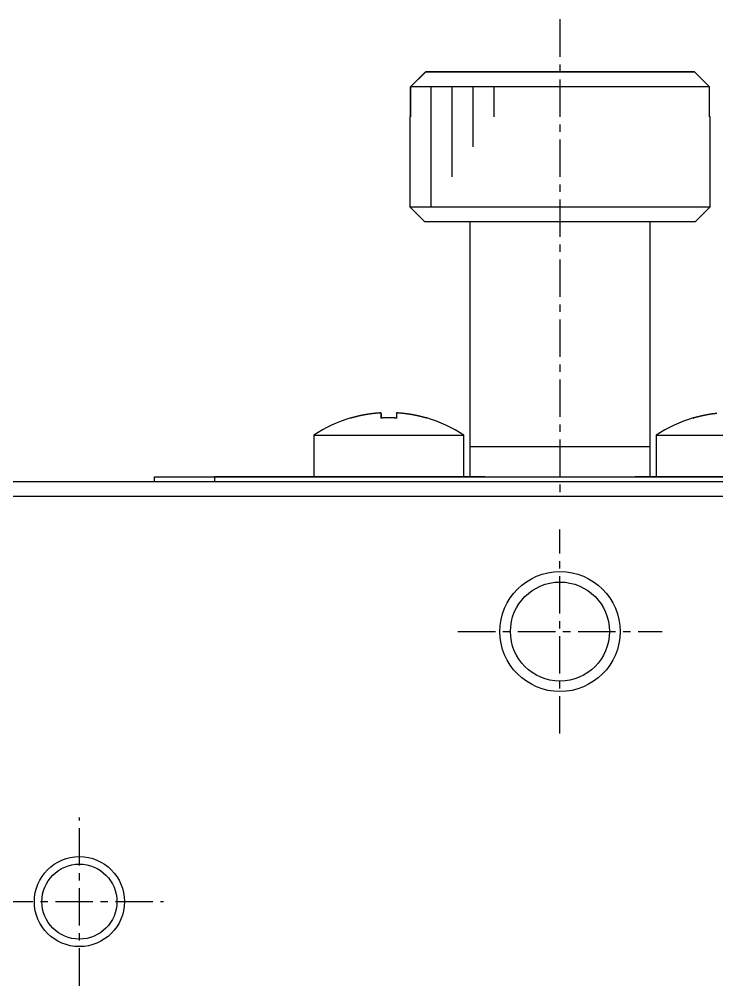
# Model space of a CAD drawing. Extents: x 60 to 297, y 47 to 311.
# Drawn here: x 92.02 to 115.24, y 270.39 to 302.59 of the extents above; entities that cross this region are included whole.
import ezdxf

# ---------------------------------------------------------------- set-up
doc = ezdxf.new("R2010")
doc.units = 0
doc.linetypes.add('CENTER', pattern=[2, 1.25, -0.25, 0.25, -0.25])
doc.layers.get('0').update_dxf_attribs({"linetype": 'CONTINUOUS'})
doc.layers.add('CENTER', color=1, linetype='CENTER')

msp = doc.modelspace()

# ---------------------------------------------------------------- linework, layer by layer
at = {"color": 7, "linetype": 'CONTINUOUS'}
for p, q in [((105.55, 300.837), (105.047, 300.337)), ((105.048, 300.337), (105.551, 300.837)), ((105.55, 300.837), (105.551, 300.837)), ((114.495, 300.837), (105.551, 300.837)), ((105.551, 300.837), (114.495, 300.837)), ((114.495, 300.837), (114.998, 300.337)), ((105.047, 299.337), (105.047, 300.337)), ((114.998, 300.337), (105.048, 300.337)), ((105.048, 300.337), (105.048, 299.337)), ((114.998, 299.337), (114.998, 300.337)), ((105.048, 299.337), (105.022, 299.337)), ((105.047, 299.337), (105.022, 299.337)), ((105.022, 299.337), (105.022, 296.337)), ((105.048, 299.337), (105.047, 299.337)), ((115.022, 299.337), (114.997, 299.337)), ((115.022, 299.337), (114.998, 299.337)), ((115.022, 296.337), (115.022, 299.337)), ((105.022, 296.337), (115.022, 296.337)), ((105.022, 296.337), (105.522, 295.837)), ((114.522, 295.837), (115.022, 296.337)), ((114.522, 295.837), (105.522, 295.837)), ((107.022, 295.837), (107.022, 288.337)), ((113.022, 288.337), (113.022, 295.837)), ((104.061, 289.472), (104.061, 289.3)), ((104.064, 289.472), (104.064, 289.3)), ((104.584, 289.472), (104.584, 289.472)), ((101.822, 288.729), (106.822, 288.729)), ((101.822, 288.729), (101.822, 287.337)), ((106.822, 287.337), (106.822, 288.729)), ((113.222, 288.729), (118.222, 288.729)), ((113.222, 288.729), (113.222, 287.337)), ((113.022, 288.337), (107.022, 288.337)), ((113.022, 288.337), (107.022, 288.337)), ((107.022, 288.337), (107.022, 287.337)), ((113.022, 287.337), (113.022, 288.337)), ((96.522, 287.187), (96.522, 287.337)), ((96.522, 287.337), (98.522, 287.337)), ((96.522, 287.337), (96.722, 287.337)), ((97.049, 287.337), (98.522, 287.337)), ((98.522, 287.337), (121.522, 287.337)), ((101.822, 287.337), (98.522, 287.337)), ((101.172, 287.337), (99.522, 287.337)), ((101.172, 287.337), (99.522, 287.337)), ((101.172, 287.337), (107.022, 287.337)), ((107.517, 287.337), (101.172, 287.337)), ((107.022, 287.337), (106.822, 287.337)), ((118.872, 287.337), (112.528, 287.337)), ((113.022, 287.337), (118.872, 287.337)), ((113.222, 287.337), (113.022, 287.337)), ((81.022, 287.187), (103.022, 287.187)), ((103.022, 287.187), (105.622, 287.187)), ((105.622, 287.187), (139.022, 287.187)), ((139.522, 286.687), (80.522, 286.687))]:
    msp.add_line(p, q, dxfattribs=at)
at = {"color": 3, "linetype": 'CONTINUOUS'}
for p, q in [((105.722, 300.337), (105.722, 296.337)), ((106.422, 300.337), (106.422, 297.337)), ((107.122, 300.337), (107.122, 298.337)), ((107.822, 300.337), (107.822, 299.336))]:
    msp.add_line(p, q, dxfattribs=at)
at = {"color": 9, "linetype": 'CONTINUOUS'}
msp.add_line((98.522, 287.337), (98.522, 287.187), dxfattribs=at)
at = {"color": 7, "linetype": 'CONTINUOUS'}
for points in [[(103.06, 289.307, 0), (103.06, 289.307, 0), (103.06, 289.307, 0), (103.06, 289.307, 0), (103.06, 289.307, 0), (103.06, 289.307, 0), (103.06, 289.307, 0), (103.06, 289.307, 0), (103.06, 289.307, 0), (103.06, 289.307, 0), (103.06, 289.307, 0), (103.06, 289.307, 0), (103.06, 289.307, 0), (103.06, 289.306, 0), (103.06, 289.306, 0), (103.06, 289.306, 0), (103.06, 289.306, 0), (103.06, 289.306, 0), (103.06, 289.306, 0), (103.06, 289.306, 0), (103.06, 289.306, 0), (103.06, 289.306, 0), (103.06, 289.306, 0), (103.06, 289.306, 0), (103.06, 289.306, 0), (103.06, 289.306, 0), (103.06, 289.306, 0), (103.06, 289.306, 0), (103.06, 289.306, 0), (103.06, 289.306, 0), (103.06, 289.306, 0), (103.06, 289.306, 0), (103.06, 289.306, 0), (103.06, 289.306, 0), (103.06, 289.306, 0), (103.06, 289.306, 0), (103.06, 289.306, 0), (103.06, 289.306, 0), (103.06, 289.306, 0), (103.06, 289.306, 0), (103.06, 289.306, 0), (103.06, 289.306, 0), (103.06, 289.306, 0), (103.06, 289.306, 0), (103.06, 289.306, 0), (103.06, 289.306, 0), (103.06, 289.306, 0), (103.06, 289.306, 0), (103.06, 289.306, 0), (103.06, 289.306, 0), (103.06, 289.305, 0), (103.06, 289.305, 0), (103.06, 289.305, 0), (103.06, 289.305, 0), (103.06, 289.305, 0), (103.06, 289.305, 0), (103.06, 289.305, 0), (103.06, 289.305, 0), (103.06, 289.305, 0), (103.06, 289.305, 0), (103.06, 289.305, 0), (103.06, 289.305, 0), (103.06, 289.305, 0), (103.06, 289.305, 0), (103.06, 289.305, 0), (103.06, 289.305, 0), (103.06, 289.305, 0), (103.06, 289.305, 0), (103.06, 289.305, 0), (103.06, 289.305, 0), (103.06, 289.304, 0), (103.06, 289.304, 0), (103.06, 289.304, 0), (103.061, 289.304, 0), (103.061, 289.304, 0), (103.061, 289.304, 0), (103.061, 289.304, 0), (103.061, 289.304, 0), (103.061, 289.304, 0), (103.061, 289.304, 0), (103.061, 289.304, 0), (103.061, 289.304, 0), (103.061, 289.304, 0), (103.061, 289.304, 0), (103.061, 289.304, 0), (103.061, 289.303, 0), (103.061, 289.303, 0), (103.061, 289.303, 0), (103.061, 289.303, 0), (103.061, 289.303, 0), (103.061, 289.303, 0), (103.061, 289.303, 0), (103.061, 289.303, 0), (103.061, 289.303, 0), (103.061, 289.303, 0), (103.061, 289.303, 0), (103.061, 289.303, 0), (103.061, 289.303, 0), (103.061, 289.303, 0), (103.061, 289.302, 0), (103.061, 289.302, 0), (103.061, 289.302, 0), (103.061, 289.302, 0), (103.061, 289.302, 0), (103.061, 289.302, 0), (103.061, 289.302, 0), (103.061, 289.302, 0), (103.061, 289.302, 0), (103.061, 289.302, 0), (103.061, 289.302, 0), (103.061, 289.301, 0), (103.061, 289.301, 0), (103.061, 289.301, 0), (103.061, 289.301, 0), (103.062, 289.301, 0), (103.062, 289.301, 0), (103.062, 289.301, 0), (103.062, 289.301, 0), (103.062, 289.301, 0), (103.062, 289.301, 0), (103.062, 289.301, 0), (103.062, 289.3, 0), (103.062, 289.3, 0), (103.062, 289.3, 0), (103.062, 289.3, 0), (103.062, 289.3, 0), (103.062, 289.3, 0), (103.062, 289.3, 0), (103.062, 289.3, 0)], [(103.065, 289.3, 0), (103.065, 289.3, 0), (103.065, 289.3, 0), (103.065, 289.3, 0), (103.065, 289.3, 0), (103.065, 289.3, 0), (103.065, 289.3, 0), (103.065, 289.301, 0), (103.065, 289.301, 0), (103.065, 289.301, 0), (103.065, 289.301, 0), (103.065, 289.301, 0), (103.065, 289.301, 0), (103.065, 289.301, 0), (103.064, 289.301, 0), (103.064, 289.301, 0), (103.064, 289.301, 0), (103.064, 289.302, 0), (103.064, 289.302, 0), (103.064, 289.302, 0), (103.064, 289.302, 0), (103.064, 289.302, 0), (103.064, 289.302, 0), (103.064, 289.302, 0), (103.064, 289.302, 0), (103.064, 289.302, 0), (103.064, 289.302, 0), (103.064, 289.302, 0), (103.064, 289.302, 0), (103.064, 289.303, 0), (103.064, 289.303, 0), (103.063, 289.303, 0), (103.063, 289.303, 0), (103.063, 289.303, 0), (103.063, 289.303, 0), (103.063, 289.303, 0), (103.063, 289.303, 0), (103.063, 289.303, 0), (103.063, 289.303, 0), (103.063, 289.303, 0), (103.063, 289.303, 0), (103.063, 289.304, 0), (103.063, 289.304, 0), (103.063, 289.304, 0), (103.063, 289.304, 0), (103.063, 289.304, 0), (103.063, 289.304, 0), (103.063, 289.304, 0), (103.063, 289.304, 0), (103.063, 289.304, 0), (103.063, 289.304, 0), (103.062, 289.304, 0), (103.062, 289.304, 0), (103.062, 289.304, 0), (103.062, 289.304, 0), (103.062, 289.304, 0), (103.062, 289.305, 0), (103.062, 289.305, 0), (103.062, 289.305, 0), (103.062, 289.305, 0), (103.062, 289.305, 0), (103.062, 289.305, 0), (103.062, 289.305, 0), (103.062, 289.305, 0), (103.062, 289.305, 0), (103.062, 289.305, 0), (103.062, 289.305, 0), (103.062, 289.305, 0), (103.062, 289.305, 0), (103.062, 289.305, 0), (103.062, 289.305, 0), (103.062, 289.305, 0), (103.062, 289.305, 0), (103.062, 289.305, 0), (103.062, 289.305, 0), (103.062, 289.306, 0), (103.062, 289.306, 0), (103.061, 289.306, 0), (103.061, 289.306, 0), (103.061, 289.306, 0), (103.061, 289.306, 0), (103.061, 289.306, 0), (103.061, 289.306, 0), (103.061, 289.306, 0), (103.061, 289.306, 0), (103.061, 289.306, 0), (103.061, 289.306, 0), (103.061, 289.306, 0), (103.061, 289.306, 0), (103.061, 289.306, 0), (103.061, 289.306, 0), (103.061, 289.306, 0), (103.061, 289.306, 0), (103.061, 289.306, 0), (103.061, 289.306, 0), (103.061, 289.306, 0), (103.061, 289.306, 0), (103.061, 289.306, 0), (103.061, 289.306, 0), (103.061, 289.306, 0), (103.061, 289.306, 0), (103.061, 289.306, 0), (103.061, 289.306, 0), (103.061, 289.306, 0), (103.061, 289.306, 0), (103.061, 289.306, 0), (103.061, 289.306, 0), (103.061, 289.306, 0), (103.061, 289.306, 0), (103.061, 289.307, 0), (103.061, 289.307, 0), (103.061, 289.307, 0), (103.061, 289.307, 0), (103.061, 289.307, 0), (103.061, 289.307, 0), (103.06, 289.307, 0), (103.06, 289.307, 0), (103.06, 289.307, 0), (103.06, 289.307, 0), (103.06, 289.307, 0), (103.06, 289.307, 0), (103.06, 289.307, 0), (103.06, 289.307, 0), (103.06, 289.307, 0), (103.06, 289.307, 0), (103.06, 289.307, 0), (103.06, 289.307, 0), (103.06, 289.307, 0), (103.06, 289.307, 0)], [(104.061, 289.472, 0), (104.053, 289.472, 0), (104.045, 289.471, 0), (104.037, 289.471, 0), (104.029, 289.47, 0), (104.021, 289.47, 0), (104.013, 289.469, 0), (104.005, 289.469, 0), (103.997, 289.468, 0), (103.989, 289.467, 0), (103.981, 289.467, 0), (103.974, 289.466, 0), (103.966, 289.466, 0), (103.958, 289.465, 0), (103.95, 289.464, 0), (103.942, 289.464, 0), (103.934, 289.463, 0), (103.926, 289.462, 0), (103.918, 289.462, 0), (103.91, 289.461, 0), (103.902, 289.46, 0), (103.894, 289.459, 0), (103.887, 289.459, 0), (103.879, 289.458, 0), (103.871, 289.457, 0), (103.863, 289.456, 0), (103.855, 289.455, 0), (103.847, 289.455, 0), (103.839, 289.454, 0), (103.831, 289.453, 0), (103.823, 289.452, 0), (103.816, 289.451, 0), (103.808, 289.45, 0), (103.8, 289.449, 0), (103.792, 289.448, 0), (103.784, 289.448, 0), (103.776, 289.447, 0), (103.768, 289.446, 0), (103.76, 289.445, 0), (103.753, 289.444, 0), (103.745, 289.443, 0), (103.737, 289.442, 0), (103.729, 289.441, 0), (103.721, 289.439, 0), (103.713, 289.438, 0), (103.705, 289.437, 0), (103.698, 289.436, 0), (103.69, 289.435, 0), (103.682, 289.434, 0), (103.674, 289.433, 0), (103.666, 289.432, 0), (103.658, 289.431, 0), (103.65, 289.429, 0), (103.643, 289.428, 0), (103.635, 289.427, 0), (103.627, 289.426, 0), (103.619, 289.425, 0), (103.611, 289.423, 0), (103.603, 289.422, 0), (103.596, 289.421, 0), (103.588, 289.419, 0), (103.58, 289.418, 0), (103.572, 289.417, 0), (103.564, 289.416, 0), (103.556, 289.414, 0), (103.549, 289.413, 0), (103.541, 289.411, 0), (103.533, 289.41, 0), (103.525, 289.409, 0), (103.517, 289.407, 0), (103.51, 289.406, 0), (103.502, 289.404, 0), (103.494, 289.403, 0), (103.486, 289.401, 0), (103.478, 289.4, 0), (103.471, 289.399, 0), (103.463, 289.397, 0), (103.455, 289.395, 0), (103.447, 289.394, 0), (103.439, 289.392, 0), (103.432, 289.391, 0), (103.424, 289.389, 0), (103.416, 289.388, 0), (103.408, 289.386, 0), (103.401, 289.384, 0), (103.393, 289.383, 0), (103.385, 289.381, 0), (103.377, 289.38, 0), (103.37, 289.378, 0), (103.362, 289.376, 0), (103.354, 289.374, 0), (103.346, 289.373, 0), (103.339, 289.371, 0), (103.331, 289.369, 0), (103.323, 289.368, 0), (103.315, 289.366, 0), (103.308, 289.364, 0), (103.3, 289.362, 0), (103.292, 289.36, 0), (103.284, 289.359, 0), (103.277, 289.357, 0), (103.269, 289.355, 0), (103.261, 289.353, 0), (103.254, 289.351, 0), (103.246, 289.349, 0), (103.238, 289.347, 0), (103.23, 289.345, 0), (103.223, 289.343, 0), (103.215, 289.342, 0), (103.207, 289.34, 0), (103.2, 289.338, 0), (103.192, 289.336, 0), (103.184, 289.334, 0), (103.177, 289.332, 0), (103.169, 289.33, 0), (103.161, 289.328, 0), (103.154, 289.325, 0), (103.146, 289.323, 0), (103.138, 289.321, 0), (103.131, 289.319, 0), (103.123, 289.317, 0), (103.115, 289.315, 0), (103.108, 289.313, 0), (103.1, 289.311, 0), (103.093, 289.309, 0), (103.085, 289.306, 0), (103.077, 289.304, 0), (103.07, 289.302, 0), (103.062, 289.3, 0)], [(104.061, 289.472, 0), (104.061, 289.472, 0), (104.06, 289.471, 0), (104.06, 289.471, 0), (104.06, 289.47, 0), (104.06, 289.47, 0), (104.06, 289.469, 0), (104.06, 289.469, 0), (104.06, 289.468, 0), (104.06, 289.467, 0), (104.06, 289.467, 0), (104.06, 289.466, 0), (104.06, 289.466, 0), (104.06, 289.465, 0), (104.06, 289.464, 0), (104.06, 289.464, 0), (104.06, 289.463, 0), (104.06, 289.462, 0), (104.06, 289.462, 0), (104.06, 289.461, 0), (104.06, 289.46, 0), (104.06, 289.459, 0), (104.059, 289.459, 0), (104.059, 289.458, 0), (104.059, 289.457, 0), (104.059, 289.456, 0), (104.059, 289.455, 0), (104.059, 289.455, 0), (104.059, 289.454, 0), (104.059, 289.453, 0), (104.059, 289.452, 0), (104.059, 289.451, 0), (104.059, 289.45, 0), (104.059, 289.449, 0), (104.059, 289.448, 0), (104.059, 289.448, 0), (104.059, 289.447, 0), (104.059, 289.446, 0), (104.059, 289.445, 0), (104.059, 289.444, 0), (104.059, 289.443, 0), (104.059, 289.442, 0), (104.058, 289.441, 0), (104.058, 289.439, 0), (104.058, 289.438, 0), (104.058, 289.437, 0), (104.058, 289.436, 0), (104.058, 289.435, 0), (104.058, 289.434, 0), (104.058, 289.433, 0), (104.058, 289.432, 0), (104.058, 289.431, 0), (104.058, 289.429, 0), (104.058, 289.428, 0), (104.058, 289.427, 0), (104.058, 289.426, 0), (104.058, 289.425, 0), (104.058, 289.423, 0), (104.058, 289.422, 0), (104.058, 289.421, 0), (104.058, 289.419, 0), (104.057, 289.418, 0), (104.057, 289.417, 0), (104.057, 289.416, 0), (104.057, 289.414, 0), (104.057, 289.413, 0), (104.057, 289.411, 0), (104.057, 289.41, 0), (104.057, 289.409, 0), (104.057, 289.407, 0), (104.057, 289.406, 0), (104.057, 289.404, 0), (104.057, 289.403, 0), (104.057, 289.401, 0), (104.057, 289.4, 0), (104.057, 289.399, 0), (104.057, 289.397, 0), (104.057, 289.395, 0), (104.057, 289.394, 0), (104.057, 289.392, 0), (104.057, 289.391, 0), (104.056, 289.389, 0), (104.056, 289.388, 0), (104.056, 289.386, 0), (104.056, 289.384, 0), (104.056, 289.383, 0), (104.056, 289.381, 0), (104.056, 289.38, 0), (104.056, 289.378, 0), (104.056, 289.376, 0), (104.056, 289.374, 0), (104.056, 289.373, 0), (104.056, 289.371, 0), (104.056, 289.369, 0), (104.056, 289.368, 0), (104.056, 289.366, 0), (104.056, 289.364, 0), (104.056, 289.362, 0), (104.056, 289.36, 0), (104.056, 289.359, 0), (104.056, 289.357, 0), (104.055, 289.355, 0), (104.055, 289.353, 0), (104.055, 289.351, 0), (104.055, 289.349, 0), (104.055, 289.347, 0), (104.055, 289.345, 0), (104.055, 289.343, 0), (104.055, 289.342, 0), (104.055, 289.34, 0), (104.055, 289.338, 0), (104.055, 289.336, 0), (104.055, 289.334, 0), (104.055, 289.332, 0), (104.055, 289.33, 0), (104.055, 289.328, 0), (104.055, 289.325, 0), (104.055, 289.323, 0), (104.055, 289.321, 0), (104.055, 289.319, 0), (104.055, 289.317, 0), (104.055, 289.315, 0), (104.054, 289.313, 0), (104.054, 289.311, 0), (104.054, 289.309, 0), (104.054, 289.306, 0), (104.054, 289.304, 0), (104.054, 289.302, 0), (104.054, 289.3, 0)], [(104.574, 289.3, 0), (104.57, 289.3, 0), (104.566, 289.3, 0), (104.562, 289.3, 0), (104.558, 289.301, 0), (104.554, 289.301, 0), (104.55, 289.301, 0), (104.546, 289.301, 0), (104.542, 289.301, 0), (104.538, 289.302, 0), (104.534, 289.302, 0), (104.529, 289.302, 0), (104.525, 289.302, 0), (104.521, 289.302, 0), (104.517, 289.302, 0), (104.513, 289.303, 0), (104.509, 289.303, 0), (104.505, 289.303, 0), (104.501, 289.303, 0), (104.497, 289.303, 0), (104.493, 289.303, 0), (104.489, 289.304, 0), (104.485, 289.304, 0), (104.481, 289.304, 0), (104.477, 289.304, 0), (104.473, 289.304, 0), (104.469, 289.304, 0), (104.465, 289.304, 0), (104.46, 289.304, 0), (104.456, 289.305, 0), (104.452, 289.305, 0), (104.448, 289.305, 0), (104.444, 289.305, 0), (104.44, 289.305, 0), (104.436, 289.305, 0), (104.432, 289.305, 0), (104.428, 289.305, 0), (104.424, 289.305, 0), (104.42, 289.305, 0), (104.416, 289.306, 0), (104.412, 289.306, 0), (104.408, 289.306, 0), (104.404, 289.306, 0), (104.399, 289.306, 0), (104.395, 289.306, 0), (104.391, 289.306, 0), (104.387, 289.306, 0), (104.383, 289.306, 0), (104.379, 289.306, 0), (104.375, 289.306, 0), (104.371, 289.306, 0), (104.367, 289.306, 0), (104.363, 289.306, 0), (104.359, 289.306, 0), (104.355, 289.306, 0), (104.351, 289.306, 0), (104.347, 289.306, 0), (104.343, 289.307, 0), (104.339, 289.307, 0), (104.334, 289.307, 0), (104.33, 289.307, 0), (104.326, 289.307, 0), (104.322, 289.307, 0), (104.318, 289.307, 0), (104.314, 289.307, 0), (104.31, 289.307, 0), (104.306, 289.307, 0), (104.302, 289.307, 0), (104.298, 289.307, 0), (104.294, 289.307, 0), (104.29, 289.307, 0), (104.286, 289.307, 0), (104.282, 289.306, 0), (104.278, 289.306, 0), (104.273, 289.306, 0), (104.269, 289.306, 0), (104.265, 289.306, 0), (104.261, 289.306, 0), (104.257, 289.306, 0), (104.253, 289.306, 0), (104.249, 289.306, 0), (104.245, 289.306, 0), (104.241, 289.306, 0), (104.237, 289.306, 0), (104.233, 289.306, 0), (104.229, 289.306, 0), (104.225, 289.306, 0), (104.221, 289.306, 0), (104.217, 289.306, 0), (104.213, 289.306, 0), (104.208, 289.305, 0), (104.204, 289.305, 0), (104.2, 289.305, 0), (104.196, 289.305, 0), (104.192, 289.305, 0), (104.188, 289.305, 0), (104.184, 289.305, 0), (104.18, 289.305, 0), (104.176, 289.305, 0), (104.172, 289.305, 0), (104.168, 289.304, 0), (104.164, 289.304, 0), (104.16, 289.304, 0), (104.156, 289.304, 0), (104.152, 289.304, 0), (104.148, 289.304, 0), (104.143, 289.304, 0), (104.139, 289.304, 0), (104.135, 289.303, 0), (104.131, 289.303, 0), (104.127, 289.303, 0), (104.123, 289.303, 0), (104.119, 289.303, 0), (104.115, 289.303, 0), (104.111, 289.302, 0), (104.107, 289.302, 0), (104.103, 289.302, 0), (104.099, 289.302, 0), (104.095, 289.302, 0), (104.091, 289.302, 0), (104.087, 289.301, 0), (104.083, 289.301, 0), (104.079, 289.301, 0), (104.074, 289.301, 0), (104.07, 289.301, 0), (104.066, 289.3, 0), (104.062, 289.3, 0), (104.058, 289.3, 0), (104.054, 289.3, 0)], [(104.07, 289.3, 0), (104.07, 289.302, 0), (104.07, 289.304, 0), (104.07, 289.306, 0), (104.07, 289.309, 0), (104.07, 289.311, 0), (104.07, 289.313, 0), (104.07, 289.315, 0), (104.07, 289.317, 0), (104.07, 289.319, 0), (104.07, 289.321, 0), (104.07, 289.323, 0), (104.07, 289.325, 0), (104.07, 289.328, 0), (104.07, 289.33, 0), (104.07, 289.332, 0), (104.07, 289.334, 0), (104.07, 289.336, 0), (104.069, 289.338, 0), (104.069, 289.34, 0), (104.069, 289.342, 0), (104.069, 289.343, 0), (104.069, 289.345, 0), (104.069, 289.347, 0), (104.069, 289.349, 0), (104.069, 289.351, 0), (104.069, 289.353, 0), (104.069, 289.355, 0), (104.069, 289.357, 0), (104.069, 289.359, 0), (104.069, 289.36, 0), (104.069, 289.362, 0), (104.069, 289.364, 0), (104.069, 289.366, 0), (104.069, 289.368, 0), (104.069, 289.369, 0), (104.069, 289.371, 0), (104.069, 289.373, 0), (104.068, 289.374, 0), (104.068, 289.376, 0), (104.068, 289.378, 0), (104.068, 289.38, 0), (104.068, 289.381, 0), (104.068, 289.383, 0), (104.068, 289.384, 0), (104.068, 289.386, 0), (104.068, 289.388, 0), (104.068, 289.389, 0), (104.068, 289.391, 0), (104.068, 289.392, 0), (104.068, 289.394, 0), (104.068, 289.395, 0), (104.068, 289.397, 0), (104.068, 289.399, 0), (104.068, 289.4, 0), (104.068, 289.401, 0), (104.068, 289.403, 0), (104.068, 289.404, 0), (104.067, 289.406, 0), (104.067, 289.407, 0), (104.067, 289.409, 0), (104.067, 289.41, 0), (104.067, 289.411, 0), (104.067, 289.413, 0), (104.067, 289.414, 0), (104.067, 289.416, 0), (104.067, 289.417, 0), (104.067, 289.418, 0), (104.067, 289.419, 0), (104.067, 289.421, 0), (104.067, 289.422, 0), (104.067, 289.423, 0), (104.067, 289.425, 0), (104.067, 289.426, 0), (104.067, 289.427, 0), (104.067, 289.428, 0), (104.067, 289.429, 0), (104.067, 289.431, 0), (104.066, 289.432, 0), (104.066, 289.433, 0), (104.066, 289.434, 0), (104.066, 289.435, 0), (104.066, 289.436, 0), (104.066, 289.437, 0), (104.066, 289.438, 0), (104.066, 289.439, 0), (104.066, 289.441, 0), (104.066, 289.442, 0), (104.066, 289.443, 0), (104.066, 289.444, 0), (104.066, 289.445, 0), (104.066, 289.446, 0), (104.066, 289.447, 0), (104.066, 289.448, 0), (104.066, 289.448, 0), (104.066, 289.449, 0), (104.066, 289.45, 0), (104.066, 289.451, 0), (104.065, 289.452, 0), (104.065, 289.453, 0), (104.065, 289.454, 0), (104.065, 289.455, 0), (104.065, 289.455, 0), (104.065, 289.456, 0), (104.065, 289.457, 0), (104.065, 289.458, 0), (104.065, 289.459, 0), (104.065, 289.459, 0), (104.065, 289.46, 0), (104.065, 289.461, 0), (104.065, 289.462, 0), (104.065, 289.462, 0), (104.065, 289.463, 0), (104.065, 289.464, 0), (104.065, 289.464, 0), (104.065, 289.465, 0), (104.065, 289.466, 0), (104.064, 289.466, 0), (104.064, 289.467, 0), (104.064, 289.467, 0), (104.064, 289.468, 0), (104.064, 289.469, 0), (104.064, 289.469, 0), (104.064, 289.47, 0), (104.064, 289.47, 0), (104.064, 289.471, 0), (104.064, 289.471, 0), (104.064, 289.472, 0), (104.064, 289.472, 0)], [(104.59, 289.3, 0), (104.588, 289.3, 0), (104.586, 289.3, 0), (104.584, 289.3, 0), (104.582, 289.3, 0), (104.58, 289.3, 0), (104.578, 289.3, 0), (104.576, 289.301, 0), (104.574, 289.301, 0), (104.572, 289.301, 0), (104.569, 289.301, 0), (104.567, 289.301, 0), (104.565, 289.301, 0), (104.563, 289.301, 0), (104.561, 289.301, 0), (104.559, 289.301, 0), (104.557, 289.301, 0), (104.555, 289.302, 0), (104.553, 289.302, 0), (104.551, 289.302, 0), (104.549, 289.302, 0), (104.546, 289.302, 0), (104.544, 289.302, 0), (104.542, 289.302, 0), (104.54, 289.302, 0), (104.538, 289.302, 0), (104.536, 289.302, 0), (104.534, 289.302, 0), (104.532, 289.302, 0), (104.53, 289.303, 0), (104.528, 289.303, 0), (104.525, 289.303, 0), (104.523, 289.303, 0), (104.521, 289.303, 0), (104.519, 289.303, 0), (104.517, 289.303, 0), (104.515, 289.303, 0), (104.513, 289.303, 0), (104.511, 289.303, 0), (104.509, 289.303, 0), (104.507, 289.303, 0), (104.505, 289.304, 0), (104.502, 289.304, 0), (104.5, 289.304, 0), (104.498, 289.304, 0), (104.496, 289.304, 0), (104.494, 289.304, 0), (104.492, 289.304, 0), (104.49, 289.304, 0), (104.488, 289.304, 0), (104.486, 289.304, 0), (104.484, 289.304, 0), (104.482, 289.304, 0), (104.479, 289.304, 0), (104.477, 289.304, 0), (104.475, 289.304, 0), (104.473, 289.305, 0), (104.471, 289.305, 0), (104.469, 289.305, 0), (104.467, 289.305, 0), (104.465, 289.305, 0), (104.463, 289.305, 0), (104.461, 289.305, 0), (104.458, 289.305, 0), (104.456, 289.305, 0), (104.454, 289.305, 0), (104.452, 289.305, 0), (104.45, 289.305, 0), (104.448, 289.305, 0), (104.446, 289.305, 0), (104.444, 289.305, 0), (104.442, 289.305, 0), (104.44, 289.305, 0), (104.438, 289.305, 0), (104.435, 289.305, 0), (104.433, 289.306, 0), (104.431, 289.306, 0), (104.429, 289.306, 0), (104.427, 289.306, 0), (104.425, 289.306, 0), (104.423, 289.306, 0), (104.421, 289.306, 0), (104.419, 289.306, 0), (104.417, 289.306, 0), (104.414, 289.306, 0), (104.412, 289.306, 0), (104.41, 289.306, 0), (104.408, 289.306, 0), (104.406, 289.306, 0), (104.404, 289.306, 0), (104.402, 289.306, 0), (104.4, 289.306, 0), (104.398, 289.306, 0), (104.396, 289.306, 0), (104.394, 289.306, 0), (104.391, 289.306, 0), (104.389, 289.306, 0), (104.387, 289.306, 0), (104.385, 289.306, 0), (104.383, 289.306, 0), (104.381, 289.306, 0), (104.379, 289.306, 0), (104.377, 289.306, 0), (104.375, 289.306, 0), (104.373, 289.306, 0), (104.37, 289.306, 0), (104.368, 289.306, 0), (104.366, 289.306, 0), (104.364, 289.306, 0), (104.362, 289.307, 0), (104.36, 289.307, 0), (104.358, 289.307, 0), (104.356, 289.307, 0), (104.354, 289.307, 0), (104.352, 289.307, 0), (104.35, 289.307, 0), (104.347, 289.307, 0), (104.345, 289.307, 0), (104.343, 289.307, 0), (104.341, 289.307, 0), (104.339, 289.307, 0), (104.337, 289.307, 0), (104.335, 289.307, 0), (104.333, 289.307, 0), (104.331, 289.307, 0), (104.329, 289.307, 0), (104.326, 289.307, 0), (104.324, 289.307, 0), (104.322, 289.307, 0)], [(104.581, 289.472, 0), (104.581, 289.472, 0), (104.58, 289.471, 0), (104.58, 289.471, 0), (104.58, 289.47, 0), (104.58, 289.47, 0), (104.58, 289.469, 0), (104.58, 289.469, 0), (104.58, 289.468, 0), (104.58, 289.467, 0), (104.58, 289.467, 0), (104.58, 289.466, 0), (104.58, 289.466, 0), (104.58, 289.465, 0), (104.58, 289.464, 0), (104.58, 289.464, 0), (104.58, 289.463, 0), (104.58, 289.462, 0), (104.58, 289.462, 0), (104.58, 289.461, 0), (104.58, 289.46, 0), (104.58, 289.459, 0), (104.579, 289.459, 0), (104.579, 289.458, 0), (104.579, 289.457, 0), (104.579, 289.456, 0), (104.579, 289.455, 0), (104.579, 289.455, 0), (104.579, 289.454, 0), (104.579, 289.453, 0), (104.579, 289.452, 0), (104.579, 289.451, 0), (104.579, 289.45, 0), (104.579, 289.449, 0), (104.579, 289.448, 0), (104.579, 289.448, 0), (104.579, 289.447, 0), (104.579, 289.446, 0), (104.579, 289.445, 0), (104.579, 289.444, 0), (104.579, 289.443, 0), (104.578, 289.442, 0), (104.578, 289.441, 0), (104.578, 289.439, 0), (104.578, 289.438, 0), (104.578, 289.437, 0), (104.578, 289.436, 0), (104.578, 289.435, 0), (104.578, 289.434, 0), (104.578, 289.433, 0), (104.578, 289.432, 0), (104.578, 289.431, 0), (104.578, 289.429, 0), (104.578, 289.428, 0), (104.578, 289.427, 0), (104.578, 289.426, 0), (104.578, 289.425, 0), (104.578, 289.423, 0), (104.578, 289.422, 0), (104.578, 289.421, 0), (104.578, 289.419, 0), (104.577, 289.418, 0), (104.577, 289.417, 0), (104.577, 289.416, 0), (104.577, 289.414, 0), (104.577, 289.413, 0), (104.577, 289.411, 0), (104.577, 289.41, 0), (104.577, 289.409, 0), (104.577, 289.407, 0), (104.577, 289.406, 0), (104.577, 289.404, 0), (104.577, 289.403, 0), (104.577, 289.401, 0), (104.577, 289.4, 0), (104.577, 289.399, 0), (104.577, 289.397, 0), (104.577, 289.395, 0), (104.577, 289.394, 0), (104.577, 289.392, 0), (104.577, 289.391, 0), (104.576, 289.389, 0), (104.576, 289.388, 0), (104.576, 289.386, 0), (104.576, 289.384, 0), (104.576, 289.383, 0), (104.576, 289.381, 0), (104.576, 289.38, 0), (104.576, 289.378, 0), (104.576, 289.376, 0), (104.576, 289.374, 0), (104.576, 289.373, 0), (104.576, 289.371, 0), (104.576, 289.369, 0), (104.576, 289.368, 0), (104.576, 289.366, 0), (104.576, 289.364, 0), (104.576, 289.362, 0), (104.576, 289.36, 0), (104.576, 289.359, 0), (104.576, 289.357, 0), (104.575, 289.355, 0), (104.575, 289.353, 0), (104.575, 289.351, 0), (104.575, 289.349, 0), (104.575, 289.347, 0), (104.575, 289.345, 0), (104.575, 289.343, 0), (104.575, 289.342, 0), (104.575, 289.34, 0), (104.575, 289.338, 0), (104.575, 289.336, 0), (104.575, 289.334, 0), (104.575, 289.332, 0), (104.575, 289.33, 0), (104.575, 289.328, 0), (104.575, 289.325, 0), (104.575, 289.323, 0), (104.575, 289.321, 0), (104.575, 289.319, 0), (104.575, 289.317, 0), (104.574, 289.315, 0), (104.574, 289.313, 0), (104.574, 289.311, 0), (104.574, 289.309, 0), (104.574, 289.306, 0), (104.574, 289.304, 0), (104.574, 289.302, 0), (104.574, 289.3, 0)], [(105.579, 289.3, 0), (105.572, 289.302, 0), (105.564, 289.304, 0), (105.556, 289.306, 0), (105.549, 289.309, 0), (105.541, 289.311, 0), (105.533, 289.313, 0), (105.526, 289.315, 0), (105.518, 289.317, 0), (105.51, 289.319, 0), (105.503, 289.321, 0), (105.495, 289.323, 0), (105.487, 289.325, 0), (105.48, 289.328, 0), (105.472, 289.33, 0), (105.464, 289.332, 0), (105.457, 289.334, 0), (105.449, 289.336, 0), (105.441, 289.338, 0), (105.434, 289.34, 0), (105.426, 289.342, 0), (105.418, 289.343, 0), (105.411, 289.345, 0), (105.403, 289.347, 0), (105.395, 289.349, 0), (105.388, 289.351, 0), (105.38, 289.353, 0), (105.372, 289.355, 0), (105.364, 289.357, 0), (105.357, 289.359, 0), (105.349, 289.36, 0), (105.341, 289.362, 0), (105.334, 289.364, 0), (105.326, 289.366, 0), (105.318, 289.368, 0), (105.31, 289.369, 0), (105.303, 289.371, 0), (105.295, 289.373, 0), (105.287, 289.374, 0), (105.279, 289.376, 0), (105.272, 289.378, 0), (105.264, 289.38, 0), (105.256, 289.381, 0), (105.248, 289.383, 0), (105.241, 289.384, 0), (105.233, 289.386, 0), (105.225, 289.388, 0), (105.217, 289.389, 0), (105.21, 289.391, 0), (105.202, 289.392, 0), (105.194, 289.394, 0), (105.186, 289.395, 0), (105.178, 289.397, 0), (105.171, 289.399, 0), (105.163, 289.4, 0), (105.155, 289.401, 0), (105.147, 289.403, 0), (105.139, 289.404, 0), (105.132, 289.406, 0), (105.124, 289.407, 0), (105.116, 289.409, 0), (105.108, 289.41, 0), (105.1, 289.411, 0), (105.093, 289.413, 0), (105.085, 289.414, 0), (105.077, 289.416, 0), (105.069, 289.417, 0), (105.061, 289.418, 0), (105.053, 289.419, 0), (105.046, 289.421, 0), (105.038, 289.422, 0), (105.03, 289.423, 0), (105.022, 289.425, 0), (105.014, 289.426, 0), (105.006, 289.427, 0), (104.999, 289.428, 0), (104.991, 289.429, 0), (104.983, 289.431, 0), (104.975, 289.432, 0), (104.967, 289.433, 0), (104.959, 289.434, 0), (104.952, 289.435, 0), (104.944, 289.436, 0), (104.936, 289.437, 0), (104.928, 289.438, 0), (104.92, 289.439, 0), (104.912, 289.441, 0), (104.904, 289.442, 0), (104.896, 289.443, 0), (104.889, 289.444, 0), (104.881, 289.445, 0), (104.873, 289.446, 0), (104.865, 289.447, 0), (104.857, 289.448, 0), (104.849, 289.448, 0), (104.841, 289.449, 0), (104.833, 289.45, 0), (104.826, 289.451, 0), (104.818, 289.452, 0), (104.81, 289.453, 0), (104.802, 289.454, 0), (104.794, 289.455, 0), (104.786, 289.455, 0), (104.778, 289.456, 0), (104.77, 289.457, 0), (104.762, 289.458, 0), (104.755, 289.459, 0), (104.747, 289.459, 0), (104.739, 289.46, 0), (104.731, 289.461, 0), (104.723, 289.462, 0), (104.715, 289.462, 0), (104.707, 289.463, 0), (104.699, 289.464, 0), (104.691, 289.464, 0), (104.683, 289.465, 0), (104.676, 289.466, 0), (104.668, 289.466, 0), (104.66, 289.467, 0), (104.652, 289.467, 0), (104.644, 289.468, 0), (104.636, 289.469, 0), (104.628, 289.469, 0), (104.62, 289.47, 0), (104.612, 289.47, 0), (104.604, 289.471, 0), (104.596, 289.471, 0), (104.588, 289.472, 0), (104.581, 289.472, 0)], [(105.582, 289.3, 0), (105.575, 289.302, 0), (105.567, 289.304, 0), (105.56, 289.306, 0), (105.552, 289.309, 0), (105.544, 289.311, 0), (105.537, 289.313, 0), (105.529, 289.315, 0), (105.521, 289.317, 0), (105.514, 289.319, 0), (105.506, 289.321, 0), (105.498, 289.323, 0), (105.491, 289.325, 0), (105.483, 289.328, 0), (105.476, 289.33, 0), (105.468, 289.332, 0), (105.46, 289.334, 0), (105.452, 289.336, 0), (105.445, 289.338, 0), (105.437, 289.34, 0), (105.429, 289.342, 0), (105.422, 289.343, 0), (105.414, 289.345, 0), (105.406, 289.347, 0), (105.399, 289.349, 0), (105.391, 289.351, 0), (105.383, 289.353, 0), (105.376, 289.355, 0), (105.368, 289.357, 0), (105.36, 289.359, 0), (105.352, 289.36, 0), (105.345, 289.362, 0), (105.337, 289.364, 0), (105.329, 289.366, 0), (105.321, 289.368, 0), (105.314, 289.369, 0), (105.306, 289.371, 0), (105.298, 289.373, 0), (105.29, 289.374, 0), (105.283, 289.376, 0), (105.275, 289.378, 0), (105.267, 289.38, 0), (105.259, 289.381, 0), (105.252, 289.383, 0), (105.244, 289.384, 0), (105.236, 289.386, 0), (105.228, 289.388, 0), (105.221, 289.389, 0), (105.213, 289.391, 0), (105.205, 289.392, 0), (105.197, 289.394, 0), (105.19, 289.395, 0), (105.182, 289.397, 0), (105.174, 289.399, 0), (105.166, 289.4, 0), (105.158, 289.401, 0), (105.151, 289.403, 0), (105.143, 289.404, 0), (105.135, 289.406, 0), (105.127, 289.407, 0), (105.119, 289.409, 0), (105.112, 289.41, 0), (105.104, 289.411, 0), (105.096, 289.413, 0), (105.088, 289.414, 0), (105.08, 289.416, 0), (105.072, 289.417, 0), (105.065, 289.418, 0), (105.057, 289.419, 0), (105.049, 289.421, 0), (105.041, 289.422, 0), (105.033, 289.423, 0), (105.025, 289.425, 0), (105.018, 289.426, 0), (105.01, 289.427, 0), (105.002, 289.428, 0), (104.994, 289.429, 0), (104.986, 289.431, 0), (104.978, 289.432, 0), (104.971, 289.433, 0), (104.963, 289.434, 0), (104.955, 289.435, 0), (104.947, 289.436, 0), (104.939, 289.437, 0), (104.931, 289.438, 0), (104.923, 289.439, 0), (104.916, 289.441, 0), (104.908, 289.442, 0), (104.9, 289.443, 0), (104.892, 289.444, 0), (104.884, 289.445, 0), (104.876, 289.446, 0), (104.868, 289.447, 0), (104.86, 289.448, 0), (104.853, 289.448, 0), (104.845, 289.449, 0), (104.837, 289.45, 0), (104.829, 289.451, 0), (104.821, 289.452, 0), (104.813, 289.453, 0), (104.805, 289.454, 0), (104.797, 289.455, 0), (104.79, 289.455, 0), (104.782, 289.456, 0), (104.774, 289.457, 0), (104.766, 289.458, 0), (104.758, 289.459, 0), (104.75, 289.459, 0), (104.742, 289.46, 0), (104.734, 289.461, 0), (104.726, 289.462, 0), (104.718, 289.462, 0), (104.711, 289.463, 0), (104.703, 289.464, 0), (104.695, 289.464, 0), (104.687, 289.465, 0), (104.679, 289.466, 0), (104.671, 289.466, 0), (104.663, 289.467, 0), (104.655, 289.467, 0), (104.647, 289.468, 0), (104.639, 289.469, 0), (104.631, 289.469, 0), (104.624, 289.47, 0), (104.616, 289.47, 0), (104.608, 289.471, 0), (104.6, 289.471, 0), (104.592, 289.472, 0), (104.584, 289.472, 0)], [(105.584, 289.307, 0), (105.584, 289.307, 0), (105.584, 289.307, 0), (105.584, 289.307, 0), (105.584, 289.307, 0), (105.584, 289.307, 0), (105.584, 289.307, 0), (105.584, 289.307, 0), (105.584, 289.307, 0), (105.584, 289.307, 0), (105.584, 289.307, 0), (105.584, 289.307, 0), (105.584, 289.307, 0), (105.584, 289.307, 0), (105.584, 289.307, 0), (105.584, 289.307, 0), (105.584, 289.307, 0), (105.584, 289.307, 0), (105.584, 289.307, 0), (105.584, 289.307, 0), (105.584, 289.306, 0), (105.584, 289.306, 0), (105.584, 289.306, 0), (105.584, 289.306, 0), (105.584, 289.306, 0), (105.584, 289.306, 0), (105.584, 289.306, 0), (105.584, 289.306, 0), (105.584, 289.306, 0), (105.584, 289.306, 0), (105.584, 289.306, 0), (105.584, 289.306, 0), (105.584, 289.306, 0), (105.584, 289.306, 0), (105.584, 289.306, 0), (105.584, 289.306, 0), (105.584, 289.306, 0), (105.583, 289.306, 0), (105.583, 289.306, 0), (105.583, 289.306, 0), (105.583, 289.306, 0), (105.583, 289.306, 0), (105.583, 289.306, 0), (105.583, 289.306, 0), (105.583, 289.306, 0), (105.583, 289.306, 0), (105.583, 289.306, 0), (105.583, 289.306, 0), (105.583, 289.306, 0), (105.583, 289.306, 0), (105.583, 289.306, 0), (105.583, 289.306, 0), (105.583, 289.306, 0), (105.583, 289.306, 0), (105.583, 289.305, 0), (105.583, 289.305, 0), (105.583, 289.305, 0), (105.583, 289.305, 0), (105.583, 289.305, 0), (105.583, 289.305, 0), (105.583, 289.305, 0), (105.583, 289.305, 0), (105.583, 289.305, 0), (105.583, 289.305, 0), (105.583, 289.305, 0), (105.583, 289.305, 0), (105.582, 289.305, 0), (105.582, 289.305, 0), (105.582, 289.305, 0), (105.582, 289.305, 0), (105.582, 289.305, 0), (105.582, 289.305, 0), (105.582, 289.305, 0), (105.582, 289.304, 0), (105.582, 289.304, 0), (105.582, 289.304, 0), (105.582, 289.304, 0), (105.582, 289.304, 0), (105.582, 289.304, 0), (105.582, 289.304, 0), (105.582, 289.304, 0), (105.582, 289.304, 0), (105.582, 289.304, 0), (105.582, 289.304, 0), (105.582, 289.304, 0), (105.582, 289.304, 0), (105.582, 289.304, 0), (105.582, 289.304, 0), (105.581, 289.303, 0), (105.581, 289.303, 0), (105.581, 289.303, 0), (105.581, 289.303, 0), (105.581, 289.303, 0), (105.581, 289.303, 0), (105.581, 289.303, 0), (105.581, 289.303, 0), (105.581, 289.303, 0), (105.581, 289.303, 0), (105.581, 289.303, 0), (105.581, 289.303, 0), (105.581, 289.302, 0), (105.581, 289.302, 0), (105.581, 289.302, 0), (105.581, 289.302, 0), (105.581, 289.302, 0), (105.581, 289.302, 0), (105.581, 289.302, 0), (105.58, 289.302, 0), (105.58, 289.302, 0), (105.58, 289.302, 0), (105.58, 289.302, 0), (105.58, 289.302, 0), (105.58, 289.301, 0), (105.58, 289.301, 0), (105.58, 289.301, 0), (105.58, 289.301, 0), (105.58, 289.301, 0), (105.58, 289.301, 0), (105.58, 289.301, 0), (105.58, 289.301, 0), (105.58, 289.301, 0), (105.58, 289.301, 0), (105.58, 289.3, 0), (105.579, 289.3, 0), (105.579, 289.3, 0), (105.579, 289.3, 0), (105.579, 289.3, 0), (105.579, 289.3, 0), (105.579, 289.3, 0)], [(114.46, 289.307, 0), (114.46, 289.307, 0), (114.46, 289.307, 0), (114.46, 289.307, 0), (114.46, 289.307, 0), (114.46, 289.307, 0), (114.46, 289.307, 0), (114.46, 289.307, 0), (114.46, 289.307, 0), (114.46, 289.307, 0), (114.46, 289.307, 0), (114.46, 289.307, 0), (114.46, 289.307, 0), (114.46, 289.306, 0), (114.46, 289.306, 0), (114.46, 289.306, 0), (114.46, 289.306, 0), (114.46, 289.306, 0), (114.46, 289.306, 0), (114.46, 289.306, 0), (114.46, 289.306, 0), (114.46, 289.306, 0), (114.46, 289.306, 0), (114.46, 289.306, 0), (114.46, 289.306, 0), (114.46, 289.306, 0), (114.46, 289.306, 0), (114.46, 289.306, 0), (114.46, 289.306, 0), (114.46, 289.306, 0), (114.46, 289.306, 0), (114.46, 289.306, 0), (114.46, 289.306, 0), (114.46, 289.306, 0), (114.46, 289.306, 0), (114.46, 289.306, 0), (114.46, 289.306, 0), (114.46, 289.306, 0), (114.46, 289.306, 0), (114.46, 289.306, 0), (114.46, 289.306, 0), (114.46, 289.306, 0), (114.46, 289.306, 0), (114.46, 289.306, 0), (114.46, 289.306, 0), (114.46, 289.306, 0), (114.46, 289.306, 0), (114.46, 289.306, 0), (114.46, 289.306, 0), (114.46, 289.306, 0), (114.46, 289.305, 0), (114.46, 289.305, 0), (114.46, 289.305, 0), (114.46, 289.305, 0), (114.46, 289.305, 0), (114.46, 289.305, 0), (114.46, 289.305, 0), (114.46, 289.305, 0), (114.46, 289.305, 0), (114.46, 289.305, 0), (114.46, 289.305, 0), (114.46, 289.305, 0), (114.46, 289.305, 0), (114.46, 289.305, 0), (114.46, 289.305, 0), (114.46, 289.305, 0), (114.46, 289.305, 0), (114.46, 289.305, 0), (114.46, 289.305, 0), (114.46, 289.305, 0), (114.46, 289.304, 0), (114.46, 289.304, 0), (114.46, 289.304, 0), (114.461, 289.304, 0), (114.461, 289.304, 0), (114.461, 289.304, 0), (114.461, 289.304, 0), (114.461, 289.304, 0), (114.461, 289.304, 0), (114.461, 289.304, 0), (114.461, 289.304, 0), (114.461, 289.304, 0), (114.461, 289.304, 0), (114.461, 289.304, 0), (114.461, 289.304, 0), (114.461, 289.303, 0), (114.461, 289.303, 0), (114.461, 289.303, 0), (114.461, 289.303, 0), (114.461, 289.303, 0), (114.461, 289.303, 0), (114.461, 289.303, 0), (114.461, 289.303, 0), (114.461, 289.303, 0), (114.461, 289.303, 0), (114.461, 289.303, 0), (114.461, 289.303, 0), (114.461, 289.303, 0), (114.461, 289.303, 0), (114.461, 289.302, 0), (114.461, 289.302, 0), (114.461, 289.302, 0), (114.461, 289.302, 0), (114.461, 289.302, 0), (114.461, 289.302, 0), (114.461, 289.302, 0), (114.461, 289.302, 0), (114.461, 289.302, 0), (114.461, 289.302, 0), (114.461, 289.302, 0), (114.461, 289.301, 0), (114.461, 289.301, 0), (114.461, 289.301, 0), (114.461, 289.301, 0), (114.462, 289.301, 0), (114.462, 289.301, 0), (114.462, 289.301, 0), (114.462, 289.301, 0), (114.462, 289.301, 0), (114.462, 289.301, 0), (114.462, 289.301, 0), (114.462, 289.3, 0), (114.462, 289.3, 0), (114.462, 289.3, 0), (114.462, 289.3, 0), (114.462, 289.3, 0), (114.462, 289.3, 0), (114.462, 289.3, 0), (114.462, 289.3, 0)], [(114.465, 289.3, 0), (114.465, 289.3, 0), (114.465, 289.3, 0), (114.465, 289.3, 0), (114.465, 289.3, 0), (114.465, 289.3, 0), (114.465, 289.3, 0), (114.465, 289.301, 0), (114.465, 289.301, 0), (114.465, 289.301, 0), (114.465, 289.301, 0), (114.465, 289.301, 0), (114.465, 289.301, 0), (114.465, 289.301, 0), (114.464, 289.301, 0), (114.464, 289.301, 0), (114.464, 289.301, 0), (114.464, 289.302, 0), (114.464, 289.302, 0), (114.464, 289.302, 0), (114.464, 289.302, 0), (114.464, 289.302, 0), (114.464, 289.302, 0), (114.464, 289.302, 0), (114.464, 289.302, 0), (114.464, 289.302, 0), (114.464, 289.302, 0), (114.464, 289.302, 0), (114.464, 289.302, 0), (114.464, 289.303, 0), (114.464, 289.303, 0), (114.463, 289.303, 0), (114.463, 289.303, 0), (114.463, 289.303, 0), (114.463, 289.303, 0), (114.463, 289.303, 0), (114.463, 289.303, 0), (114.463, 289.303, 0), (114.463, 289.303, 0), (114.463, 289.303, 0), (114.463, 289.303, 0), (114.463, 289.304, 0), (114.463, 289.304, 0), (114.463, 289.304, 0), (114.463, 289.304, 0), (114.463, 289.304, 0), (114.463, 289.304, 0), (114.463, 289.304, 0), (114.463, 289.304, 0), (114.463, 289.304, 0), (114.463, 289.304, 0), (114.462, 289.304, 0), (114.462, 289.304, 0), (114.462, 289.304, 0), (114.462, 289.304, 0), (114.462, 289.304, 0), (114.462, 289.305, 0), (114.462, 289.305, 0), (114.462, 289.305, 0), (114.462, 289.305, 0), (114.462, 289.305, 0), (114.462, 289.305, 0), (114.462, 289.305, 0), (114.462, 289.305, 0), (114.462, 289.305, 0), (114.462, 289.305, 0), (114.462, 289.305, 0), (114.462, 289.305, 0), (114.462, 289.305, 0), (114.462, 289.305, 0), (114.462, 289.305, 0), (114.462, 289.305, 0), (114.462, 289.305, 0), (114.462, 289.305, 0), (114.462, 289.305, 0), (114.462, 289.306, 0), (114.462, 289.306, 0), (114.461, 289.306, 0), (114.461, 289.306, 0), (114.461, 289.306, 0), (114.461, 289.306, 0), (114.461, 289.306, 0), (114.461, 289.306, 0), (114.461, 289.306, 0), (114.461, 289.306, 0), (114.461, 289.306, 0), (114.461, 289.306, 0), (114.461, 289.306, 0), (114.461, 289.306, 0), (114.461, 289.306, 0), (114.461, 289.306, 0), (114.461, 289.306, 0), (114.461, 289.306, 0), (114.461, 289.306, 0), (114.461, 289.306, 0), (114.461, 289.306, 0), (114.461, 289.306, 0), (114.461, 289.306, 0), (114.461, 289.306, 0), (114.461, 289.306, 0), (114.461, 289.306, 0), (114.461, 289.306, 0), (114.461, 289.306, 0), (114.461, 289.306, 0), (114.461, 289.306, 0), (114.461, 289.306, 0), (114.461, 289.306, 0), (114.461, 289.306, 0), (114.461, 289.306, 0), (114.461, 289.307, 0), (114.461, 289.307, 0), (114.461, 289.307, 0), (114.461, 289.307, 0), (114.461, 289.307, 0), (114.461, 289.307, 0), (114.46, 289.307, 0), (114.46, 289.307, 0), (114.46, 289.307, 0), (114.46, 289.307, 0), (114.46, 289.307, 0), (114.46, 289.307, 0), (114.46, 289.307, 0), (114.46, 289.307, 0), (114.46, 289.307, 0), (114.46, 289.307, 0), (114.46, 289.307, 0), (114.46, 289.307, 0), (114.46, 289.307, 0), (114.46, 289.307, 0)], [(115.239, 289.454, 0), (115.231, 289.453, 0), (115.223, 289.452, 0), (115.216, 289.451, 0), (115.208, 289.45, 0), (115.2, 289.449, 0), (115.192, 289.448, 0), (115.184, 289.448, 0), (115.176, 289.447, 0), (115.168, 289.446, 0), (115.16, 289.445, 0), (115.153, 289.444, 0), (115.145, 289.443, 0), (115.137, 289.442, 0), (115.129, 289.441, 0), (115.121, 289.439, 0), (115.113, 289.438, 0), (115.105, 289.437, 0), (115.098, 289.436, 0), (115.09, 289.435, 0), (115.082, 289.434, 0), (115.074, 289.433, 0), (115.066, 289.432, 0), (115.058, 289.431, 0), (115.05, 289.429, 0), (115.043, 289.428, 0), (115.035, 289.427, 0), (115.027, 289.426, 0), (115.019, 289.425, 0), (115.011, 289.423, 0), (115.003, 289.422, 0), (114.996, 289.421, 0), (114.988, 289.419, 0), (114.98, 289.418, 0), (114.972, 289.417, 0), (114.964, 289.416, 0), (114.956, 289.414, 0), (114.949, 289.413, 0), (114.941, 289.411, 0), (114.933, 289.41, 0), (114.925, 289.409, 0), (114.917, 289.407, 0), (114.91, 289.406, 0), (114.902, 289.404, 0), (114.894, 289.403, 0), (114.886, 289.401, 0), (114.878, 289.4, 0), (114.871, 289.399, 0), (114.863, 289.397, 0), (114.855, 289.395, 0), (114.847, 289.394, 0), (114.839, 289.392, 0), (114.832, 289.391, 0), (114.824, 289.389, 0), (114.816, 289.388, 0), (114.808, 289.386, 0), (114.801, 289.384, 0), (114.793, 289.383, 0), (114.785, 289.381, 0), (114.777, 289.38, 0), (114.77, 289.378, 0), (114.762, 289.376, 0), (114.754, 289.374, 0), (114.746, 289.373, 0), (114.739, 289.371, 0), (114.731, 289.369, 0), (114.723, 289.368, 0), (114.715, 289.366, 0), (114.708, 289.364, 0), (114.7, 289.362, 0), (114.692, 289.36, 0), (114.684, 289.359, 0), (114.677, 289.357, 0), (114.669, 289.355, 0), (114.661, 289.353, 0), (114.654, 289.351, 0), (114.646, 289.349, 0), (114.638, 289.347, 0), (114.63, 289.345, 0), (114.623, 289.343, 0), (114.615, 289.342, 0), (114.607, 289.34, 0), (114.6, 289.338, 0), (114.592, 289.336, 0), (114.584, 289.334, 0), (114.577, 289.332, 0), (114.569, 289.33, 0), (114.561, 289.328, 0), (114.554, 289.325, 0), (114.546, 289.323, 0), (114.538, 289.321, 0), (114.531, 289.319, 0), (114.523, 289.317, 0), (114.515, 289.315, 0), (114.508, 289.313, 0), (114.5, 289.311, 0), (114.493, 289.309, 0), (114.485, 289.306, 0), (114.477, 289.304, 0), (114.47, 289.302, 0), (114.462, 289.3, 0)]]:
    msp.add_polyline3d(points, dxfattribs=at)
at = {"color": 3, "linetype": 'CONTINUOUS'}
for centre, radius in [((110.022, 282.187), 2), ((94.022, 273.187), 1.5)]:
    msp.add_circle(centre, radius, dxfattribs=at)
at = {"color": 7, "linetype": 'CONTINUOUS'}
for centre, radius in [((110.022, 282.187), 1.65), ((94.022, 273.187), 1.25)]:
    msp.add_circle(centre, radius, dxfattribs=at)
for centre, start, end in [((104.322, 284.987), 106.2861, 123.749), ((104.322, 284.987), 56.251, 73.7139), ((115.722, 284.987), 106.2861, 123.749)]:
    msp.add_arc(centre, 4.5, start, end, dxfattribs=at)
at = {"layer": 'CENTER', "color": 1, "linetype": 'CENTER'}
for p, q in [((110.022, 302.587), (110.022, 286.587)), ((110.022, 278.787), (110.022, 285.587)), ((106.622, 282.187), (113.422, 282.187)), ((94.022, 270.387), (94.022, 275.987)), ((91.222, 273.187), (96.822, 273.187))]:
    msp.add_line(p, q, dxfattribs=at)

doc.saveas('drawing.dxf')
